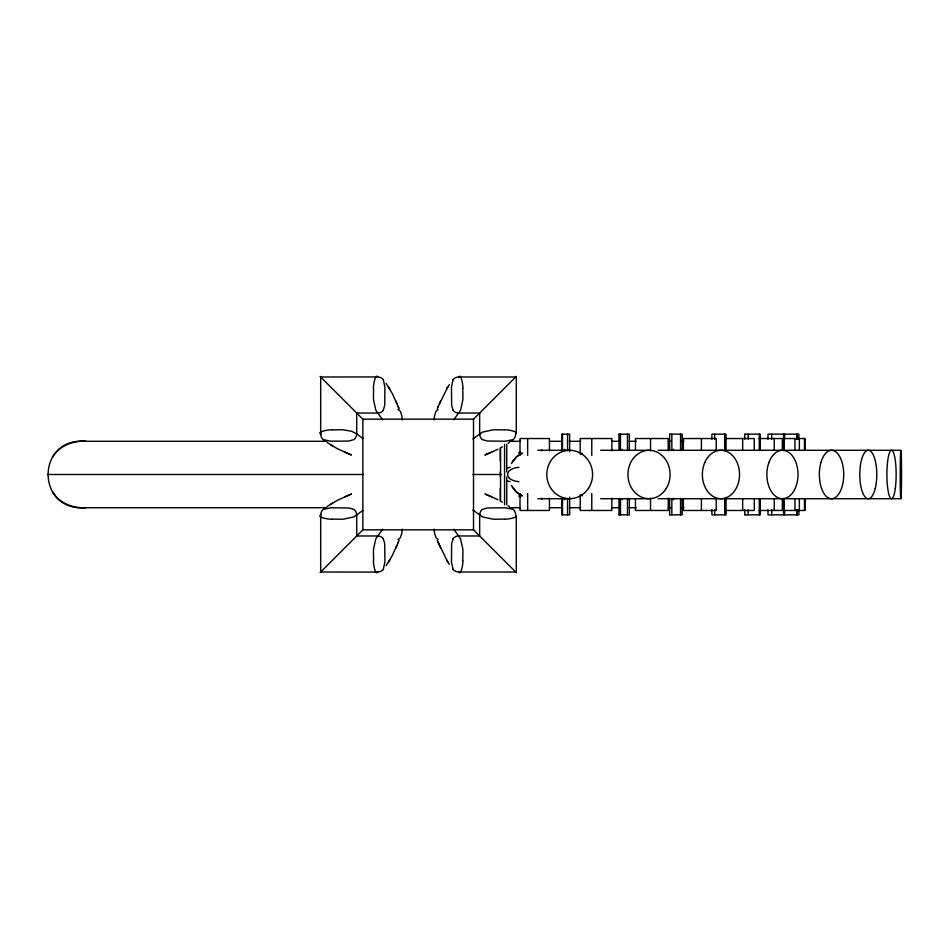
<?xml version="1.0" encoding="UTF-8"?>
<svg xmlns="http://www.w3.org/2000/svg" width="949" height="949" viewBox="0 0 949 949"><rect width="100%" height="100%" fill="white"/><g stroke="black" fill="none" stroke-linecap="round" stroke-linejoin="round"><path stroke-width="1.42" d="M516.292 515.627L516.28 572.591L473.065 529.376M402.174 529.091L402.02 531.428A42.847 42.847 0 0 1 401.866 533.018L400.502 537.395A6.702 6.702 0 0 1 397.939 539.495M434.191 419.909L434.345 417.572A42.847 42.847 0 0 1 434.512 415.982L435.864 411.605A6.702 6.702 0 0 1 438.082 409.671M54.959 495.319L52.622 491.985C59.419 503.361 73.002 508.427 85.825 507.703C35.54 512.021 35.564 436.943 85.861 441.297C72.99 440.55 59.443 445.662 52.563 457.015M437.928 407.168L447.252 387.939M440.597 400.858L439.399 403.693M386.124 565.616L391.795 556.434L396.979 545.307M398.438 541.832L395.769 548.142M437.24 408.794L438.343 406.208M398.034 542.792L399.138 540.206M511.392 463.622L516.79 456.671L522.377 453.195M452.993 379.837L451.463 387.133L451.629 404.523A38.351 38.351 0 0 0 451.748 405.745L453.1 410.205M383.372 569.163L384.903 561.867L384.736 544.477A38.351 38.351 0 0 0 384.618 543.255L383.277 538.795M447.074 388.248L449.375 384.63M388.58 561.938L389.849 559.874M383.277 410.205L384.618 405.745A38.351 38.351 0 0 0 384.736 404.523L384.903 387.133L383.372 379.837M453.1 538.795L451.748 543.255A38.351 38.351 0 0 0 451.629 544.477L451.463 561.867L452.993 569.163M446.528 389.126L447.798 387.062M453.752 419.802L460.55 410.253L462.815 399.98A13.891 3.333 90 0 0 462.922 398.283L462.815 389.968A22.147 5.386 90 0 0 462.697 388.461M382.625 529.198L375.828 538.747L373.562 549.02A13.891 3.333 90 0 0 373.455 550.717L373.55 559.032A22.147 5.386 90 0 0 373.669 560.539M512.27 461.677L516.529 456.671L521.926 453.195M376.231 376.955L376.919 376.409M460.146 572.045L459.458 572.591M320.086 572.603L363.301 529.376M473.065 419.624L516.292 376.397L516.292 433.373M332.15 519.02A22.147 5.386 0 0 0 333.657 519.127L341.972 519.233A13.891 3.333 0 0 0 343.668 519.127L353.941 516.861L362.898 510.455M472.887 438.936L482.436 432.139L492.709 429.873A13.891 3.333 0 0 1 494.405 429.767L502.721 429.861A22.147 5.386 0 0 1 504.227 429.98M376.919 572.579A10.237 2.147 88.1 0 0 377.714 572.069L320.679 572.01L320.679 514.975L321.331 514.441M320.643 432.542L320.086 433.23A10.237 2.147 -1.9 0 0 320.62 434.025M515.722 516.458L516.28 515.77A10.237 2.147 -1.9 0 0 515.876 515.046M327.061 506.564L337.358 500.301L351.51 493.954M508.059 443.313L509.305 442.436M330.75 504.109L332.814 502.84M482.483 509.411L486.944 508.071A38.351 38.351 0 0 1 488.154 507.952L505.556 507.786L512.851 509.316M323.526 509.316L330.81 507.786L348.212 507.952A38.351 38.351 0 0 1 349.434 508.071L353.894 509.411A6.762 6.762 0 0 1 356.599 515.093M512.851 439.684L505.556 441.214L488.154 441.048A38.351 38.351 0 0 1 486.944 440.929L482.483 439.589M501.238 447.501L502.389 446.849M580.313 454.156L582.235 453.195M497.928 449.257L484.868 455.046M350.857 494.239L344.534 496.92M485.508 454.761L491.831 452.08M507.656 467.976L510.159 467.335M518.973 467.335C503.895 468.533 503.895 480.467 518.973 481.665M515.698 376.99L458.664 376.99A10.237 2.147 88.1 0 1 459.458 376.421L460.146 376.955M619.068 434.156L629.365 434.156L629.365 450.538M669.757 434.156L682.177 434.156L682.177 450.538M744.894 434.156L760.279 434.156L760.279 450.538M682.983 438.533L716.234 438.533L716.234 449.779M725.795 438.533L754.265 438.533L754.265 449.779M759.058 438.533L782.32 438.533L782.32 449.779M783.399 438.533L805.096 438.533L805.096 449.779M85.612 441.297L326.717 441.297M509.649 441.297L520.194 441.297M549.341 441.297L560.812 441.297M569.258 441.297L580.741 441.297M611.678 441.297L619.614 441.297M628.962 441.297L636.21 441.297M668.286 441.297L671.002 441.297M681.418 441.297L683.897 441.297M537.81 450.289L569.697 450.289M600.681 450.289L649.033 450.289M658.215 450.289L900.874 450.289M47.45 474.5L363.526 474.5M472.839 474.5L501.487 474.5M537.81 498.711L569.697 498.711M600.681 498.711L649.033 498.711M658.215 498.711L900.874 498.711A24.211 0.676 90 0 0 901.455 462.4A24.211 0.676 90 0 0 900.293 462.4A24.211 0.676 90 0 0 900.874 498.711M85.612 507.703L326.717 507.703M509.649 507.703L520.194 507.703M549.341 507.703L560.812 507.703M569.258 507.703L580.741 507.703M611.678 507.703L619.614 507.703M628.962 507.703L636.21 507.703M668.286 507.703L671.002 507.703M681.418 507.703L683.897 507.703M682.983 510.467L716.234 510.467L716.234 499.221M725.795 510.467L754.265 510.467L754.265 499.221M759.058 510.467L782.32 510.467L782.32 499.221M783.399 510.467L805.096 510.467L805.096 499.221M619.068 514.844L629.365 514.844L629.365 498.462M669.757 514.844L682.177 514.844L682.177 498.462M744.894 514.844L760.279 514.844L760.279 498.462M515.698 572.01L458.664 572.01A10.237 2.147 -88.1 0 0 459.458 572.579M507.656 481.024L510.159 481.665M376.919 572.591L376.231 572.045M489.969 496.113L484.868 493.954M490.858 496.505L497.928 499.743M327.061 442.436L337.358 448.699L350.857 454.761M485.508 494.239L491.831 496.92M344.534 452.08L351.51 455.046M522.377 495.805L516.79 492.329L511.392 485.378M580.313 494.844L582.235 495.805M521.926 495.805L516.529 492.329L512.27 487.323M501.238 501.499L502.389 502.151M323.526 439.684L330.81 441.214L348.212 441.048A38.351 38.351 0 0 0 349.434 440.929L353.894 439.589A6.762 6.762 0 0 0 356.599 433.907L351.806 431.344L343.668 429.873A13.891 3.333 0 0 0 341.972 429.767L333.645 429.861A22.147 5.386 0 0 0 332.15 429.98M330.75 444.891L331.628 445.437M331.936 445.615L332.814 446.16M472.887 510.064L482.436 516.861L492.709 519.127A13.891 3.333 0 0 0 494.405 519.233L502.721 519.139A22.147 5.386 0 0 0 504.227 519.02M362.898 438.545L356.634 433.835M508.059 505.687L509.305 506.564M515.722 432.542L516.28 433.23A10.237 2.147 1.9 0 1 515.876 433.954M320.643 516.458L320.086 515.77A10.237 2.147 1.9 0 1 320.62 514.975M376.919 376.421A10.237 2.147 -88.1 0 1 377.714 376.931L320.679 376.99L320.679 434.025L321.331 434.559M479.66 515.093L479.66 535.971L458.782 535.971A6.762 6.762 0 0 0 453.029 538.747M320.086 376.397L363.301 419.624M386.124 383.384L392.388 393.681L399.138 408.794M449.375 564.37L447.252 561.061M382.625 419.802L375.828 410.253L373.562 399.98A13.891 3.333 -90 0 1 373.455 398.283L373.55 389.968A22.147 5.386 -90 0 1 373.669 388.461M453.752 529.198L460.55 538.747L462.815 549.02A13.891 3.333 -90 0 1 462.922 550.717L462.815 559.032A22.147 5.386 -90 0 1 462.697 560.539M389.849 389.126L388.58 387.062M437.24 540.206L447.074 560.752M446.528 559.874L447.798 561.938M396.979 403.693L395.769 400.858M398.034 406.208L398.722 407.821M437.643 541.179L439.802 546.28M440.194 547.182L440.597 548.142M434.191 529.091L434.345 531.428A42.847 42.847 0 0 0 434.512 533.018L435.864 537.395A6.702 6.702 0 0 0 438.082 539.329M402.174 419.909L402.02 417.572A42.847 42.847 0 0 0 401.866 415.982L400.502 411.605A6.702 6.702 0 0 0 397.939 409.505M804.455 438.533L804.455 449.779M804.455 499.221L804.455 510.467M799.366 438.533L799.366 449.779M799.366 499.221L799.366 510.467M798.88 439.197L798.88 434.156L768.026 434.156L767.931 439.197M798.939 509.803L798.939 514.844L768.026 514.844L767.931 509.803M797.113 434.156L797.113 439.197M797.113 509.803L797.113 514.844M796.852 434.156L796.852 439.197M796.852 509.803L796.852 514.844M794.954 438.533L794.954 449.779M794.954 499.221L794.954 510.467M784.609 434.156L784.609 439.197M784.609 509.803L784.609 514.844M784.194 434.156L784.194 450.538M784.194 498.462L784.194 514.844M783.566 434.156L783.566 450.538M783.566 498.462L783.566 514.844M774.23 438.533L774.23 449.779M774.23 499.221L774.23 510.467M771.715 434.156L771.715 439.197M771.715 509.803L771.715 514.844M759.295 434.156L759.295 450.538M759.295 498.462L759.295 514.844M748.168 434.156L748.168 439.197M748.168 509.803L748.168 514.844M744.811 434.156L744.811 439.197M744.811 509.803L744.811 514.844M742.664 438.533L742.664 449.779M742.664 499.221L742.664 510.467M726.068 450.538L726.068 434.156L711.928 434.156L711.845 439.197M726.068 498.462L726.068 514.844L711.928 514.844L711.845 509.803M724.739 434.156L724.739 450.538M724.739 498.462L724.739 514.844M714.668 434.156L714.668 439.197M714.668 509.803L714.668 514.844M701.406 438.533L701.406 449.779M701.406 499.221L701.406 510.467M683.375 438.533L683.375 449.779M683.375 499.221L683.375 510.467M680.54 434.156L680.54 450.538M680.54 498.462L680.54 514.844M673.482 449.28L673.482 450.538M673.482 498.462L673.482 499.72M671.845 434.156L671.845 450.538M671.845 498.462L671.845 514.844M669.65 434.156L669.65 450.538M669.65 498.462L669.65 514.844M668.238 450.894L668.238 438.533L635.439 438.533L635.439 449.779M668.238 498.106L668.238 510.467L635.439 510.467L635.439 499.221M650.528 438.533L650.528 450.894M650.528 498.106L650.528 510.467M627.467 434.156L627.467 450.538M627.467 498.462L627.467 514.844M622.366 449.28L622.366 450.538M622.366 498.462L622.366 499.72M620.468 434.156L620.468 450.538M620.468 498.462L620.468 514.844M618.997 434.156L618.997 450.538M618.997 498.462L618.997 514.844M611.856 450.894L611.856 438.533L580.195 438.533L580.195 453.148M611.856 498.106L611.856 510.467L580.195 510.467L580.195 495.853M591.773 438.533L591.773 455.39M591.773 493.61L591.773 510.467M569.649 451.807L569.649 434.156L561.808 434.156L561.82 450.538M569.649 497.193L569.649 514.844L561.808 514.844L561.82 498.462M567.549 434.156L567.549 450.538M567.549 498.462L567.549 514.844M564.608 449.28L564.608 450.538M564.608 498.462L564.608 499.72M562.508 434.156L562.508 450.538M562.508 498.462L562.508 514.844M549.459 450.894L549.459 438.533L520.016 438.533L520.016 455.39M549.459 498.106L549.459 510.467L520.016 510.467L520.016 493.61M541.832 449.779L541.832 450.894M541.832 498.106L541.832 499.221M527.656 438.533L527.656 455.39M527.656 493.61L527.656 510.467M506.742 444.239L506.742 471.973M506.742 477.027L506.742 504.761M504.56 444.239L504.56 504.761M500.562 448.023L500.562 500.977M500.277 448.023L500.277 460.633M500.277 471.973L500.277 473.243M500.277 475.757L500.277 477.027M500.277 488.367L500.277 500.977M479.66 433.907L479.66 413.029L458.782 413.029A6.762 6.762 0 0 1 453.029 410.253M356.717 433.907L356.717 413.029L377.583 413.029A6.762 6.762 0 0 0 383.337 410.253M356.717 515.093L356.717 535.971L377.583 535.971A6.762 6.762 0 0 1 383.337 538.747M452.934 379.79A6.702 6.702 0 0 1 458.664 377.097M482.424 439.66A6.762 6.762 0 0 1 479.767 433.907M515.58 434.82A6.702 6.702 0 0 1 512.899 439.755M460.182 376.338A17.473 4.211 89.9 0 1 463.005 388.082M504.607 429.683A17.473 4.211 0.1 0 1 516.351 432.495M458.664 571.903A6.702 6.702 0 0 1 452.934 569.21M479.767 515.093A6.762 6.762 0 0 1 482.424 509.34M512.899 509.245A6.702 6.702 0 0 1 515.544 513.789M516.351 516.505A17.473 4.211 -0.1 0 1 504.607 519.317M463.005 560.918A17.473 4.211 -89.9 0 1 460.182 572.662M320.786 514.975A6.702 6.702 0 0 1 323.479 509.245M383.443 569.21A6.702 6.702 0 0 1 377.714 571.903M376.184 572.662A17.473 4.211 89.9 0 1 373.36 560.918M331.77 519.317A17.473 4.211 0.1 0 1 320.027 516.505M377.714 377.097A6.702 6.702 0 0 1 383.443 379.79M323.479 439.755A6.702 6.702 0 0 1 320.786 434.025M320.027 432.495A17.473 4.211 -0.1 0 1 331.77 429.683M373.36 388.082A17.473 4.211 -89.9 0 1 376.184 376.338M520.681 497.003A24.211 22.906 -90 0 1 518.593 496.007M518.593 452.993A24.211 22.906 -90 0 1 520.681 451.997M473.515 419.161L362.85 419.161L362.85 529.839L473.515 529.839L473.515 419.161M588.416 488.438A24.211 22.906 -90 0 0 571.749 450.395A24.211 22.906 -90 0 0 548.913 484.666A24.211 22.906 -90 0 0 588.416 488.438M666.269 488.438A24.211 21.092 -90 0 0 650.931 450.395A24.211 21.092 -90 0 0 629.899 484.666A24.211 21.092 -90 0 0 666.269 488.438M704.846 462.4A24.211 18.589 90 0 0 720.955 498.711A24.211 18.589 90 0 0 737.053 462.4A24.211 18.589 90 0 0 704.846 462.4M768.951 462.4A24.211 15.564 90 0 0 782.439 498.711A24.211 15.564 90 0 0 795.926 462.4A24.211 15.564 90 0 0 768.951 462.4M820.968 462.4A24.211 12.195 90 0 0 831.526 498.711A24.211 12.195 90 0 0 842.083 462.4A24.211 12.195 90 0 0 820.968 462.4M875.239 488.438A24.211 8.494 -90 0 0 869.059 450.395A24.211 8.494 -90 0 0 860.577 484.666A24.211 8.494 -90 0 0 875.239 488.438M895.31 488.438A24.211 4.626 -90 0 0 891.941 450.395A24.211 4.626 -90 0 0 887.327 484.666A24.211 4.626 -90 0 0 895.31 488.438"/></g></svg>
